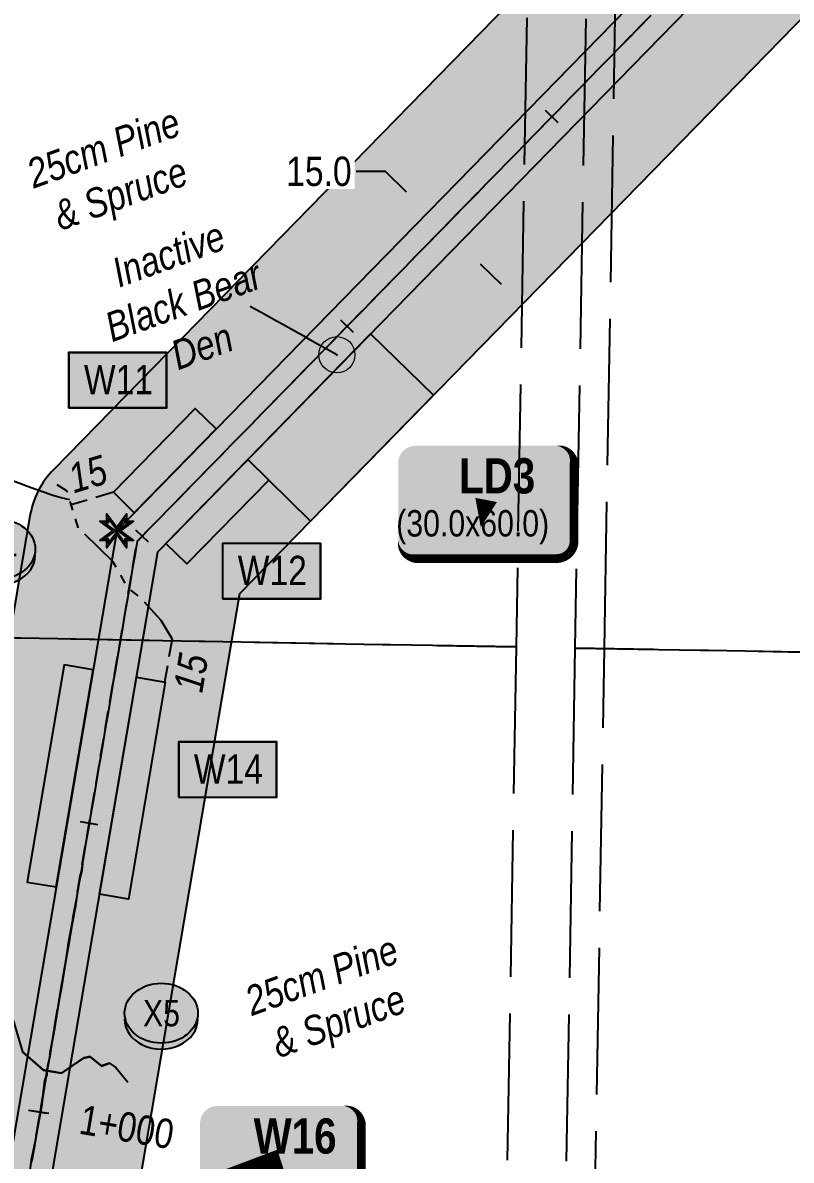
# Model space of a CAD drawing. Extents: x 406232 to 435383, y 6039561 to 6052989.
# Drawn here: x 422142.8 to 422404.8, y 6047907.3 to 6048295.1 of the extents above; entities that cross this region are included whole.
import ezdxf
from ezdxf.enums import TextEntityAlignment as Align

# ---------------------------------------------------------------- set-up
doc = ezdxf.new("R2010")
doc.units = 0
doc.header["$LTSCALE"] = 5
doc.header["$PDSIZE"] = 0.5
for name, pattern in [('foc-TIELINE', [1.875, 1.25, -0.625]), ('foc-TOPO-ephemeral', [6.25, 3.125, -0.625, 0.625, -0.625, 0.625, -0.625]), ('foc-UNSURVEYED', [12.5, 10, -2.5])]:
    doc.linetypes.add(name, pattern=pattern)
doc.layers.get('Defpoints').update_dxf_attribs({"color": 9})
for name, color, linetype, lineweight in [('AS-GENERAL', 48, 'Continuous', 18), ('P-CHAINAGE-T', 201, 'Continuous', 18), ('T-TEXT', 48, 'Continuous', 18)]:
    doc.layers.add(name, color=color, linetype=linetype, lineweight=lineweight)
for name, color, linetype in [('L-MON', 1, 'Continuous'), ('L-USEC', 7, 'foc-UNSURVEYED'), ('P-BUFFER-H 30m', 51, 'Continuous'), ('P-CHAINAGE-CL', 201, 'foc-TIELINE'), ('P-CROSSINGS', 250, 'Continuous'), ('P-PROPOSED', 10, 'Continuous'), ('P-PROPOSED-H', 21, 'Continuous'), ('P-TEMP-BLOCKS', 250, 'Continuous'), ('P-TEMP-H', 41, 'Continuous'), ('P-TEMP_LOG DECK', 46, 'Continuous'), ('P-TEMP_WORKSPACE', 46, 'Continuous'), ('P-TXT', 4, 'Continuous'), ('T-BUSH-T', 110, 'Continuous'), ('T-CREEK', 160, 'Continuous'), ('T-DRAW', 143, 'foc-TOPO-ephemeral'), ('T-TIE', 201, 'foc-TIELINE'), ('T-WATER-T', 170, 'Continuous'), ('wildlife_features', 7, 'Continuous')]:
    doc.layers.add(name, color=color, linetype=linetype)
doc.styles.add('80', font='ARIALN.TTF', dxfattribs={"height": 10})
doc.styles.add('80CG', font='ARIALN.TTF', dxfattribs={"height": 10})
doc.styles.add('80L', font='ARIALN.TTF', dxfattribs={"height": 10})
doc.styles.add('80LS', font='ARIALNI.TTF', dxfattribs={"height": 10})
doc.styles.add('BOLD', font='ARIALNB.TTF')
doc.styles.add('Crossing', font='ARIALN.TTF', dxfattribs={"height": 10})
doc.styles.add('foc-LtypeFont', font='ARIALN.TTF', dxfattribs={"height": 7.35})
doc.linetypes.add('foc-TOPO-flowdirection-NOLINE', pattern='A,0,[">",foc-LtypeFont,S=0.3,R=0,X=0,Y=-0.945],-20,[">",foc-LtypeFont,S=0.3,R=0,X=0,Y=-0.945],0', length=20)
doc.dimstyles.new('Compass 5 000', dxfattribs={"dimscale": 5, "dimtxt": 9, "dimasz": 2, "dimexe": 0.2, "dimexo": 0.0625, "dimgap": 0.5, "dimtad": 0, "dimtih": 1, "dimtoh": 1, "dimzin": 0, "dimdsep": 46, "dimtxsty": '80CG', "dimcen": 0.1, "dimse1": 1, "dimse2": 1, "dimclrd": 256, "dimclrt": 256, "dimaunit": 1, "dimadec": 4, "dimazin": 0, "dimtfac": 0.06, "dimtofl": 0, "dimtmove": 0, "dimatfit": 1, "dimfxl": 0.2, "dimtolj": 1, "dimtzin": 0, "dimlwd": -1, "dimarcsym": 0})

# ---------------------------------------------------------------- blocks, each defined once
blk = doc.blocks.new('TEMP')
h = blk.add_hatch(color=255)
h.dxf.hatch_style = 1
h.paths.add_polyline_path([(0, 0.251), (-0.666, 1.152), (-0.666, 0.666), (-1.152, 0.666), (-0.251, 0), (-1.152, -0.666), (-0.666, -0.666), (-0.666, -1.152), (0, -0.251), (0.666, -1.152), (0.666, -0.666), (1.152, -0.666), (0.251, 0), (1.152, 0.666), (0.666, 0.666), (0.666, 1.152)])
h.paths.add_polyline_path([(0.566, 0.849), (0.566, 0.566), (0.849, 0.566), (0.083, 0), (0.849, -0.566), (0.566, -0.566), (0.566, -0.849), (0, -0.083), (-0.566, -0.849), (-0.566, -0.566), (-0.849, -0.566), (-0.083, 0), (-0.849, 0.566), (-0.566, 0.566), (-0.566, 0.849), (0, 0.083)], flags=16)
h = blk.add_hatch(color=1)
h.dxf.hatch_style = 1
h.paths.add_polyline_path([(0, 0.083), (-0.566, 0.849), (-0.566, 0.566), (-0.849, 0.566), (-0.083, 0), (-0.849, -0.566), (-0.566, -0.566), (-0.566, -0.849), (0, -0.083), (0.566, -0.849), (0.566, -0.566), (0.849, -0.566), (0.083, 0), (0.849, 0.566), (0.566, 0.566), (0.566, 0.849)])
at = {"color": 1}
for p, q in [((-0.083, 0), (0.083, 0)), ((0, 0.083), (0, -0.083))]:
    blk.add_line(p, q, dxfattribs=at)
at = {"color": 255, "flags": 128}
blk.add_lwpolyline([(-0.251, 0), (-1.152, 0.666), (-0.666, 0.666), (-0.666, 1.152), (0, 0.251), (0.666, 1.152), (0.666, 0.666), (1.152, 0.666), (0.251, 0), (1.152, -0.666), (0.666, -0.666), (0.666, -1.152), (0, -0.251), (-0.666, -1.152), (-0.666, -0.666), (-1.152, -0.666)], close=True, dxfattribs=at)
at = {"color": 1, "flags": 128}
blk.add_lwpolyline([(-0.083, 0), (-0.849, 0.566), (-0.566, 0.566), (-0.566, 0.849), (0, 0.083), (0.566, 0.849), (0.566, 0.566), (0.849, 0.566), (0.083, 0), (0.849, -0.566), (0.566, -0.566), (0.566, -0.849), (0, -0.083), (-0.566, -0.849), (-0.566, -0.566), (-0.849, -0.566)], close=True, dxfattribs=at)
blk = doc.blocks.new('*D519')
at = {"layer": 'Defpoints', "color": 0, "transparency": 16777216}
for p in [(422280.83, 6048230.44), (422249.23, 6048198.09), (422259.96, 6048187.61)]:
    blk.add_point(p, dxfattribs=at)
at = {"layer": 'P-TXT', "transparency": 16777216}
for p, q in [((422266.52, 6048244.41), (422256.52, 6048244.41)), ((422273.67, 6048237.42), (422266.52, 6048244.41)), ((422298.71, 6048212.97), (422305.86, 6048205.99))]:
    blk.add_line(p, q, dxfattribs=at)
for points in [[(422274.84, 6048238.62), (422272.51, 6048236.23), (422280.83, 6048230.44)], [(422299.87, 6048214.17), (422297.54, 6048211.78), (422291.55, 6048219.96)]]:
    blk.add_solid(points, dxfattribs=at)
at = {"layer": 'P-TXT', "transparency": 16777216, "insert": (422243.77, 6048244.41), "char_height": 10, "attachment_point": 5, "style": '80CG', "bg_fill": 3, "box_fill_scale": 1.1, "bg_fill_color": 256, "bg_fill_true_color": 13158600, "bg_fill_transparency": 0}
blk.add_mtext('\\A1;15.0', dxfattribs=at)
blk = doc.blocks.new('Temporary Area')
h = blk.add_hatch(color=191)
h.dxf.hatch_style = 1
h.paths.add_polyline_path([(-16.83, -9.44), (16.33, -9.44), (16.33, 9.05), (-16.83, 9.05)])
at = {"color": 250}
for points in [[(-17.03, -9.64), (16.53, -9.64), (16.53, 9.25), (-17.03, 9.25)], [(-16.93, -9.54), (16.43, -9.54), (16.43, 9.15), (-16.93, 9.15)]]:
    blk.add_lwpolyline(points, close=True, dxfattribs=at)
at = {"color": 250, "style": '80L'}
blk.add_attdef('TEMPORARY', text='', height=9, dxfattribs=at).set_placement((0, -0.15), align=Align.MIDDLE_CENTER)
blk = doc.blocks.new('*U658')
h = blk.add_hatch(color=191)
edge = h.paths.add_edge_path()
edge.add_line((-21.5, -19.15), (21.5, -19.15))
edge.add_arc((21.5, -13.15), 6, 270, 360)
edge.add_line((27.5, -13.15), (27.5, 12.5))
edge.add_arc((21.5, 12.5), 6, 0, 90)
edge.add_line((21.5, 18.5), (-21.5, 18.5))
edge.add_arc((-21.5, 12.5), 6, 90, 180)
edge.add_line((-27.5, 12.5), (-27.5, -13.15))
edge.add_arc((-21.5, -13.15), 6, 180, 270)
at = {"color": 250, "flags": 128}
blk.add_lwpolyline([(-21.5, -19.15, 3, 3, 0), (21.5, -19.15, 3, 3, 0.414214), (27.5, -13.15, 3, 3, 0), (27.5, 12.5, 3, 0, 0.414214), (21.5, 18.5, 0, 0, 0), (-21.5, 18.5, 0, 0, 0.414214), (-27.5, 12.5, 0, 0, 0), (-27.5, -13.15, 0, 3, 0.414214)], format="xyseb", close=True, dxfattribs=at)
at = {"flags": 128}
blk.add_lwpolyline([(-75.44, -24.43, 0, 7.5, 0), (0, 0, 0, 0, 0)], format="xyseb", dxfattribs=at)
at = {"color": 250}
for tag, p, height, style in [('TEMP_AREA_W1_001', (-9.21, 2.24), 12, 'BOLD'), ('ENTER_TEXT_001', (-30.66, -12.47), 9, '80')]:
    blk.add_attdef(tag, p, '', height=height, dxfattribs=dict(at, style=style))
blk = doc.blocks.new('*U536')
h = blk.add_hatch(color=191)
edge = h.paths.add_edge_path()
edge.add_line((-24, -20), (24, -20))
edge.add_arc((24, -14), 6, 270, 360)
edge.add_line((30, -14), (30, 12.5))
edge.add_arc((24, 12.5), 6, 0, 90)
edge.add_line((24, 18.5), (-24, 18.5))
edge.add_arc((-24, 12.5), 6, 90, 180)
edge.add_line((-30, 12.5), (-30, -14))
edge.add_arc((-24, -14), 6, 180, 270)
at = {"color": 250, "flags": 128}
blk.add_lwpolyline([(-24, -20, 3, 3, 0), (24, -20, 3, 3, 0.414214), (30, -14, 3, 3, 0), (30, 12.5, 3, 0, 0.414214), (24, 18.5, 0, 0, 0), (-24, 18.5, 0, 0, 0.414214), (-30, 12.5, 0, 0, 0), (-30, -14, 0, 3, 0.414214)], format="xyseb", close=True, dxfattribs=at)
at = {"flags": 128}
blk.add_lwpolyline([(-1.82, -9.32, 0, 7.5, 0), (0, 0, 0, 0, 0)], format="xyseb", dxfattribs=at)
at = {"color": 250}
for tag, p, height, style in [('TEMP_AREA_W1_001', (-9.21, 2.24), 12, 'BOLD'), ('ENTER_TEXT_001', (-30.66, -12.47), 9, '80')]:
    blk.add_attdef(tag, p, '', height=height, dxfattribs=dict(at, style=style))
blk = doc.blocks.new('xing2')
h = blk.add_hatch(color=50)
h.dxf.hatch_style = 1
edge = h.paths.add_edge_path()
edge.add_ellipse((0, 0), major_axis=(-12.5, 0), ratio=0.816297, start_angle=0, end_angle=360)
h = blk.add_hatch(color=250)
h.dxf.hatch_style = 1
edge = h.paths.add_edge_path()
edge.add_ellipse((0, -2.05), major_axis=(-12.5, 0), ratio=0.816297, start_angle=0, end_angle=180)
edge.add_line((12.5, -2.05), (12.5, 0))
edge.add_ellipse((0, 0), major_axis=(-12.5, 0), ratio=0.816297, start_angle=0, end_angle=180, ccw=False)
edge.add_line((-12.5, 0), (-12.5, -2.05))
at = {"color": 250}
blk.add_ellipse((0, 0), major_axis=(-12.5, 0), ratio=0.816297, dxfattribs=at)
blk.add_ellipse((0, -2.05), major_axis=(-12.5, 0), ratio=0.816297, start_param=0, end_param=3.141593, dxfattribs=at)
at = {"color": 250, "style": 'Crossing'}
blk.add_attdef('CROSSING', text='', height=9, dxfattribs=at).set_placement((0.09, 0.02), align=Align.MIDDLE_CENTER)
at = {"color": 250, "style": 'Crossing', "flags": 1}
for tag, p in [('OWNER', (0.09, -12.49)), ('DESCRIPTION', (0.09, -25.77)), ('LOCATION', (0.09, -39.3)), ('DWG_REF', (0.09, -52.84))]:
    blk.add_attdef(tag, text='', height=9, dxfattribs=at).set_placement(p, align=Align.MIDDLE_CENTER)

msp = doc.modelspace()

# ---------------------------------------------------------------- hatches: boundary and pattern name
at = {"layer": 'P-BUFFER-H 30m'}
h = msp.add_hatch(color=256, dxfattribs=at)
h.dxf.hatch_style = 1
edge = h.paths.add_edge_path()
edge.add_line((422078.669, 6046739.07), (422091.406, 6046743.276))
edge.add_line((422091.406, 6046743.276), (422159.052, 6046746.994))
edge.add_arc((422157.406, 6046776.935), 29.986, 273.1459, 290.20378)
edge.add_line((422167.762, 6046748.794), (422184.143, 6046754.822))
edge.add_arc((422173.786, 6046782.963), 29.986, 290.20378, 320.86286)
edge.add_line((422197.045, 6046764.037), (422348.716, 6046950.421))
edge.add_arc((422325.458, 6046969.348), 29.986, 320.86286, 323.33395)
edge.add_line((422349.51, 6046951.441), (422399.023, 6047017.95))
edge.add_arc((422374.97, 6047035.856), 29.986, 323.33395, 335.22695)
edge.add_line((422402.197, 6047023.291), (422416.923, 6047055.2))
edge.add_arc((422389.696, 6047067.765), 29.986, 335.22695, 389.96272)
edge.add_line((422415.675, 6047082.741), (422097.869, 6047634.025))
edge.add_line((422097.869, 6047634.025), (422176.617, 6047866.451))
edge.add_arc((422148.217, 6047876.073), 29.986, 341.28303, 350.34858)
edge.add_line((422177.779, 6047871.046), (422216.802, 6048100.513))
edge.add_line((422216.802, 6048100.513), (422619.954, 6048513.275))
edge.add_arc((422598.502, 6048534.228), 29.986, 315.6749, 328.0327)
edge.add_arc((423027.778, 6049193.767), 786.938, 233.619087, 239.124397, ccw=False)
edge.add_line((422561.006, 6048560.211), (422153.361, 6048142.848))
edge.add_arc((422174.813, 6048121.896), 29.986, 135.6749, 170.34853)
edge.add_line((422145.251, 6048126.923), (422104.471, 6047887.126))
edge.add_line((422104.471, 6047887.126), (422020.339, 6047638.81))
edge.add_arc((422048.739, 6047629.188), 29.986, 161.28303, 209.96272)
edge.add_line((422022.76, 6047614.212), (422339.099, 6047065.472))
edge.add_line((422339.099, 6047065.472), (422336.093, 6047058.958))
edge.add_line((422336.093, 6047058.958), (422289.957, 6046996.985))
edge.add_line((422289.957, 6046996.985), (422147.087, 6046821.416))
edge.add_line((422147.087, 6046821.416), (422081.327, 6046817.801))
edge.add_arc((422082.973, 6046787.86), 29.986, 93.1459, 108.27547)
edge.add_line((422073.57, 6046816.334), (422044.337, 6046806.68))
edge.add_arc((422053.741, 6046778.206), 29.986, 108.27547, 136.71459)
edge.add_line((422031.912, 6046798.766), (421950.911, 6046712.766))
edge.add_arc((421972.74, 6046692.206), 29.986, 136.71459, 153.9725)
edge.add_line((421945.794, 6046705.365), (421829.892, 6046468.019))
edge.add_line((421829.892, 6046468.019), (421682.659, 6046318.916))
edge.add_arc((421703.995, 6046297.847), 29.986, 135.36133, 149.54377)
edge.add_line((421678.147, 6046313.046), (421542.211, 6046081.869))
edge.add_line((421542.211, 6046081.869), (421518.908, 6046052.69))
edge.add_arc((421542.34, 6046033.978), 29.986, 141.38985, 231.38985)
edge.add_line((421523.628, 6046010.546), (421558.775, 6045982.478))
edge.add_line((421558.775, 6045982.478), (421517.661, 6045930.994))
edge.add_arc((421541.092, 6045912.282), 29.986, 141.38985, 231.38985)
edge.add_line((421522.38, 6045888.85), (421539.649, 6045875.06))
edge.add_line((421539.649, 6045875.06), (421549.279, 6045736.701))
edge.add_line((421549.279, 6045736.701), (421371.933, 6045442.559))
edge.add_line((421371.933, 6045442.559), (421241.803, 6045246.163))
edge.add_arc((421266.8, 6045229.601), 29.986, 146.47195, 178.67792)
edge.add_line((421236.822, 6045230.292), (421226.276, 6044773.342))
edge.add_arc((421256.255, 6044772.65), 29.986, 178.67792, 186.87826)
edge.add_line((421226.484, 6044769.059), (421243.384, 6044628.964))
edge.add_line((421243.384, 6044628.964), (421276.513, 6044131.456))
edge.add_line((421276.513, 6044131.456), (421265.916, 6043833.544))
edge.add_line((421265.916, 6043833.544), (421226.079, 6042854.329))
edge.add_line((421226.079, 6042854.329), (421217.113, 6042635.181))
edge.add_line((421217.113, 6042635.181), (421201.691, 6042634.376))
edge.add_arc((421203.255, 6042604.431), 29.986, 92.98912, 124.70638)
edge.add_line((421186.181, 6042629.082), (421141.768, 6042598.321))
edge.add_line((421141.768, 6042598.321), (421082.239, 6042574.607))
edge.add_line((421082.239, 6042574.607), (420991.134, 6042558.346))
edge.add_arc((420996.402, 6042528.826), 29.986, 100.11985, 107.66455)
edge.add_line((420987.303, 6042557.399), (420935.116, 6042540.779))
edge.add_arc((420944.215, 6042512.207), 29.986, 107.66455, 188.71673)
edge.add_line((420914.575, 6042507.662), (420925.485, 6042436.504))
edge.add_arc((420955.125, 6042441.048), 29.986, 188.71673, 293.19001)
edge.add_arc((420969.945, 6042443.319), 29.986, 264.23499, 368.71673)
edge.add_line((420999.585, 6042447.864), (420994.502, 6042481.016))
edge.add_line((420994.502, 6042481.016), (421007.225, 6042485.068))
edge.add_line((421007.225, 6042485.068), (421057.718, 6042494.08))
edge.add_line((421057.718, 6042494.08), (421087.36, 6042336.645))
edge.add_arc((421116.829, 6042342.193), 29.986, 190.66276, 295.14027)
edge.add_arc((421131.563, 6042344.967), 29.986, 266.18524, 370.66276)
edge.add_line((421161.032, 6042350.515), (421130.419, 6042513.105))
edge.add_line((421130.419, 6042513.105), (421174.267, 6042530.573))
edge.add_arc((421163.17, 6042558.43), 29.986, 291.72064, 304.70638)
edge.add_line((421180.243, 6042533.779), (421218.361, 6042560.179))
edge.add_line((421218.361, 6042560.179), (421261.944, 6042562.454))
edge.add_arc((421260.38, 6042592.4), 29.986, 272.98912, 357.65718)
edge.add_line((421290.341, 6042591.174), (421300.983, 6042851.272))
edge.add_line((421300.983, 6042851.272), (421340.824, 6043830.611))
edge.add_arc((421310.863, 6043831.83), 29.986, 357.67037, 357.96277)
edge.add_line((421340.83, 6043830.764), (421351.513, 6044131.087))
edge.add_arc((421321.546, 6044132.153), 29.986, 357.96277, 363.80973)
edge.add_line((421351.466, 6044134.145), (421318.071, 6044635.642))
edge.add_arc((421288.151, 6044633.65), 29.986, 3.80973, 6.88899)
edge.add_line((421317.92, 6044637.247), (421301.297, 6044774.84))
edge.add_line((421301.297, 6044774.84), (421311.468, 6045215.581))
edge.add_line((421311.468, 6045215.581), (421434.955, 6045401.951))
edge.add_arc((421409.958, 6045418.514), 29.986, 326.47195, 328.91305)
edge.add_line((421435.638, 6045403.031), (421620.817, 6045710.164))
edge.add_arc((421595.137, 6045725.647), 29.986, 328.91305, 363.98161)
edge.add_line((421625.051, 6045727.729), (421613.063, 6045899.966))
edge.add_arc((421583.149, 6045897.884), 29.986, 3.98161, 45.395)
edge.add_line((421604.205, 6045919.233), (421645.422, 6045970.846))
edge.add_arc((421621.991, 6045989.558), 29.986, 321.38985, 411.38985)
edge.add_line((421640.703, 6046012.989), (421605.299, 6046041.262))
edge.add_line((421605.299, 6046041.262), (421739.932, 6046270.224))
edge.add_line((421739.932, 6046270.224), (421888.413, 6046420.589))
edge.add_arc((421867.076, 6046441.659), 29.986, 315.36133, 333.9725)
edge.add_line((421894.021, 6046428.501), (422010.162, 6046666.336))
edge.add_line((422010.162, 6046666.336), (422078.669, 6046739.07))
at = {"layer": 'P-PROPOSED-H'}
h = msp.add_hatch(color=256, dxfattribs=at)
h.dxf.hatch_style = 1
edge = h.paths.add_edge_path()
edge.add_line((421288.151, 6044633.65), (421271.269, 6044773.38))
edge.add_line((421271.269, 6044773.38), (421281.69, 6045224.927))
edge.add_line((421281.69, 6045224.927), (421409.958, 6045418.514))
edge.add_line((421409.958, 6045418.514), (421595.137, 6045725.647))
edge.add_line((421595.137, 6045725.647), (421583.149, 6045897.884))
edge.add_line((421583.149, 6045897.884), (421562.164, 6045914.641))
edge.add_line((421562.164, 6045914.641), (421621.991, 6045989.558))
edge.add_line((421621.991, 6045989.558), (421563.412, 6046036.337))
edge.add_line((421563.412, 6046036.337), (421579.359, 6046056.306))
edge.add_line((421579.359, 6046056.306), (421715.974, 6046288.639))
edge.add_line((421715.974, 6046288.639), (421867.076, 6046441.659))
edge.add_line((421867.076, 6046441.659), (421985.214, 6046683.583))
edge.add_line((421985.214, 6046683.583), (422062.05, 6046765.161))
edge.add_line((422062.05, 6046765.161), (422085.784, 6046772.999))
edge.add_line((422085.784, 6046772.999), (422157.406, 6046776.935))
edge.add_line((422157.406, 6046776.935), (422173.786, 6046782.963))
edge.add_line((422173.786, 6046782.963), (422325.458, 6046969.348))
edge.add_line((422325.458, 6046969.348), (422374.97, 6047035.856))
edge.add_line((422374.97, 6047035.856), (422389.696, 6047067.765))
edge.add_line((422389.696, 6047067.765), (422065.116, 6047630.8))
edge.add_line((422065.116, 6047630.8), (422148.217, 6047876.073))
edge.add_line((422148.217, 6047876.073), (422188.809, 6048114.768))
edge.add_line((422188.809, 6048114.768), (422598.502, 6048534.228))
edge.add_arc((423027.778, 6049193.767), 786.938, 235.830003, 236.941005, ccw=False)
edge.add_line((422585.794, 6048542.675), (422174.813, 6048121.896))
edge.add_line((422174.813, 6048121.896), (422133.634, 6047879.756))
edge.add_line((422133.634, 6047879.756), (422048.739, 6047629.188))
edge.add_line((422048.739, 6047629.188), (422372.83, 6047067.001))
edge.add_line((422372.83, 6047067.001), (422362.011, 6047043.557))
edge.add_line((422362.011, 6047043.557), (422313.624, 6046978.56))
edge.add_line((422313.624, 6046978.56), (422164.751, 6046795.615))
edge.add_line((422164.751, 6046795.615), (422154.338, 6046791.783))
edge.add_line((422154.338, 6046791.783), (422082.973, 6046787.86))
edge.add_line((422082.973, 6046787.86), (422053.741, 6046778.206))
edge.add_line((422053.741, 6046778.206), (421972.74, 6046692.206))
edge.add_line((421972.74, 6046692.206), (421854.681, 6046450.445))
edge.add_line((421854.681, 6046450.445), (421703.995, 6046297.847))
edge.add_line((421703.995, 6046297.847), (421566.976, 6046064.827))
edge.add_line((421566.976, 6046064.827), (421542.34, 6046033.978))
edge.add_line((421542.34, 6046033.978), (421600.919, 6045987.198))
edge.add_line((421600.919, 6045987.198), (421541.092, 6045912.282))
edge.add_line((421541.092, 6045912.282), (421568.649, 6045890.276))
edge.add_line((421568.649, 6045890.276), (421579.851, 6045729.331))
edge.add_line((421579.851, 6045729.331), (421397.283, 6045426.529))
edge.add_line((421397.283, 6045426.529), (421266.8, 6045229.601))
edge.add_line((421266.8, 6045229.601), (421256.255, 6044772.65))
edge.add_line((421256.255, 6044772.65), (421273.25, 6044631.758))
edge.add_line((421273.25, 6044631.758), (421306.535, 6044131.921))
edge.add_line((421306.535, 6044131.921), (421295.88, 6043832.401))
edge.add_line((421295.88, 6043832.401), (421256.041, 6042853.11))
edge.add_line((421256.041, 6042853.11), (421245.958, 6042606.66))
edge.add_line((421245.958, 6042606.66), (421203.255, 6042604.431))
edge.add_line((421203.255, 6042604.431), (421156.036, 6042571.727))
edge.add_line((421156.036, 6042571.727), (421090.506, 6042545.622))
edge.add_line((421090.506, 6042545.622), (420996.402, 6042528.826))
edge.add_line((420996.402, 6042528.826), (420944.215, 6042512.207))
edge.add_line((420944.215, 6042512.207), (420955.125, 6042441.048))
edge.add_line((420955.125, 6042441.048), (420969.945, 6042443.319))
edge.add_line((420969.945, 6042443.319), (420960.978, 6042501.81))
edge.add_line((420960.978, 6042501.81), (421000.01, 6042514.24))
edge.add_line((421000.01, 6042514.24), (421081.691, 6042528.819))
edge.add_line((421081.691, 6042528.819), (421116.829, 6042342.193))
edge.add_line((421116.829, 6042342.193), (421131.563, 6042344.967))
edge.add_line((421131.563, 6042344.967), (421096.382, 6042531.824))
edge.add_line((421096.382, 6042531.824), (421163.17, 6042558.43))
edge.add_line((421163.17, 6042558.43), (421208.29, 6042589.68))
edge.add_line((421208.29, 6042589.68), (421260.38, 6042592.4))
edge.add_line((421260.38, 6042592.4), (421271.021, 6042852.497))
edge.add_line((421271.021, 6042852.497), (421310.863, 6043831.83))
edge.add_line((421310.863, 6043831.83), (421321.546, 6044132.153))
edge.add_line((421321.546, 6044132.153), (421288.151, 6044633.65))
at = {"layer": 'P-TEMP-H'}
h = msp.add_hatch(color=256, dxfattribs=at)
h.dxf.hatch_style = 1
h.paths.add_polyline_path([(422282.846, 6048168.132), (422240.942, 6048125.228), (422219.49, 6048146.18), (422261.395, 6048189.084)])
h = msp.add_hatch(color=256, dxfattribs=at)
h.dxf.hatch_style = 1
h.paths.add_polyline_path([(422208.764, 6048156.656), (422180.828, 6048128.054), (422173.677, 6048135.038), (422201.614, 6048163.64)])
h = msp.add_hatch(color=256, dxfattribs=at)
h.dxf.hatch_style = 1
h.paths.add_polyline_path([(422219.49, 6048146.18), (422226.641, 6048139.196), (422198.704, 6048110.594), (422191.554, 6048117.578)])
h = msp.add_hatch(color=256, dxfattribs=at)
h.dxf.hatch_style = 1
h.paths.add_polyline_path([(422154.164, 6048000.476), (422166.75, 6048074.484), (422156.896, 6048076.159), (422144.31, 6048002.151)])
h = msp.add_hatch(color=256, dxfattribs=at)
h.dxf.hatch_style = 1
h.paths.add_polyline_path([(422168.945, 6047997.962), (422181.531, 6048071.97), (422191.385, 6048070.294), (422178.799, 6047996.286)])

# ---------------------------------------------------------------- linework, layer by layer
at = {"layer": 'AS-GENERAL'}
msp.add_circle((422249.897, 6048181.943), 6.165, dxfattribs=at)
at = {"layer": 'Defpoints'}
msp.add_polyline3d([(422356.944, 6048297.64, 931.5), (422353.452, 6048294.064, 931.282), (422349.96, 6048290.489, 931.036), (422346.468, 6048286.914, 930.884), (422342.976, 6048283.339, 930.684), (422339.484, 6048279.763, 930.353), (422335.991, 6048276.188, 930.305), (422332.499, 6048272.613, 930.197), (422329.007, 6048269.037, 930.303), (422325.515, 6048265.462, 930.096), (422322.023, 6048261.887, 929.735), (422318.531, 6048258.311, 929.43), (422315.039, 6048254.736, 929.193), (422311.547, 6048251.161, 929.09), (422308.055, 6048247.586, 928.694), (422304.563, 6048244.01, 928.967), (422301.071, 6048240.435, 929.092), (422297.579, 6048236.86, 928.99), (422294.087, 6048233.284, 928.78), (422290.595, 6048229.709, 928.503), (422287.103, 6048226.134, 928.055), (422283.611, 6048222.558, 927.885), (422280.119, 6048218.983, 928.171), (422276.627, 6048215.408, 927.876), (422273.135, 6048211.832, 927.693), (422269.643, 6048208.257, 927.644), (422266.15, 6048204.682, 927.358), (422262.658, 6048201.107, 926.773), (422259.166, 6048197.531, 926.128), (422255.674, 6048193.956, 925.604), (422252.182, 6048190.381, 924.923), (422248.69, 6048186.805, 924.377), (422245.198, 6048183.23, 924.597), (422241.706, 6048179.655, 924.809), (422238.214, 6048176.079, 925.067), (422234.722, 6048172.504, 925.018), (422231.23, 6048168.929, 924.975), (422227.738, 6048165.354, 924.424), (422224.246, 6048161.778, 924.094), (422220.754, 6048158.203, 923.501), (422217.262, 6048154.628, 923.375), (422213.77, 6048151.052, 923.346), (422210.278, 6048147.477, 923.379), (422206.786, 6048143.902, 923.321), (422203.294, 6048140.326, 923.391), (422199.802, 6048136.751, 923.498), (422196.309, 6048133.176, 923.798), (422192.817, 6048129.601, 923.958), (422189.325, 6048126.025, 923.99), (422185.833, 6048122.45, 923.863), (422182.341, 6048118.875, 923.119), (422181.811, 6048118.332, 922.992), (422181.1, 6048114.153, 921.654), (422180.262, 6048109.226, 919.849), (422179.425, 6048104.299, 917.66), (422178.587, 6048099.372, 917.587), (422177.749, 6048094.445, 918.361), (422176.911, 6048089.518, 918.857), (422176.073, 6048084.591, 918.843), (422175.235, 6048079.664, 917.778), (422174.397, 6048074.737, 917.132), (422173.559, 6048069.81, 918.015), (422172.721, 6048064.883, 918.38), (422171.884, 6048059.956, 918.088), (422171.046, 6048055.029, 917.626), (422170.208, 6048050.102, 917.636), (422169.37, 6048045.175, 917.42), (422168.532, 6048040.248, 917.284), (422167.694, 6048035.321, 916.881), (422166.856, 6048030.394, 916.537), (422166.018, 6048025.467, 916.065), (422165.18, 6048020.54, 915.239), (422164.343, 6048015.613, 914.164), (422163.505, 6048010.686, 913.002), (422162.667, 6048005.759, 912.136), (422161.829, 6048000.832, 911.497), (422160.991, 6047995.905, 910.906), (422160.153, 6047990.978, 910.726), (422159.315, 6047986.051, 910.505), (422158.477, 6047981.124, 910.327), (422157.639, 6047976.198, 910.057), (422156.802, 6047971.271, 910.322), (422155.964, 6047966.344, 910.194), (422155.126, 6047961.417, 910.356), (422154.288, 6047956.49, 910.071), (422153.45, 6047951.563, 910.324), (422152.612, 6047946.636, 910.016), (422151.774, 6047941.709, 909.525), (422150.936, 6047936.782, 908.976), (422150.098, 6047931.855, 909.336), (422149.261, 6047926.928, 909.088), (422148.423, 6047922.001, 908.793), (422147.585, 6047917.074, 908.522), (422146.747, 6047912.147, 907.937), (422145.909, 6047907.22, 907.42)], dxfattribs=at)
at = {"layer": 'Defpoints', "color": 2}
for points in [[(422145.174, 6047902.597, 906.984), (422145.788, 6047907.566, 907.629), (422147.082, 6047913.864, 908.242), (422148.609, 6047922.081, 908.989), (422149.442, 6047926.323, 909.223), (422149.757, 6047929.832, 909.131), (422150.286, 6047934.494, 909.367), (422151.078, 6047936.452, 909.01), (422151.141, 6047936.82, 908.921), (422151.168, 6047937.096, 908.66), (422151.124, 6047937.359, 908.288), (422151.076, 6047937.767, 908.241), (422151.06, 6047938.211, 908.287), (422151.313, 6047938.857, 908.659), (422151.316, 6047939.52, 909.334), (422151.408, 6047939.986, 909.543), (422152.173, 6047942.816, 909.556), (422152.703, 6047946.726, 909.766), (422153.545, 6047951.787, 910.152), (422154.449, 6047956.612, 910.231), (422155.078, 6047961.052, 910.096), (422155.813, 6047965.199, 910.049), (422156.764, 6047971.315, 910.188), (422157.659, 6047976.333, 910.286), (422158.433, 6047981.435, 910.618), (422159.679, 6047987.966, 910.927), (422160.919, 6047994.001, 910.991), (422161.925, 6048001.541, 911.504), (422163.073, 6048006.101, 912.197), (422163.527, 6048010.761, 913.273), (422164.561, 6048016.263, 914.522), (422165.08, 6048020.195, 915.235)], [(422142.674, 6047944.22, 908.898), (422149.798, 6047938.002, 908.5), (422151.076, 6047937.767, 908.241), (422156.007, 6047936.961, 908.135), (422163.641, 6047942.1, 907.819), (422165.693, 6047942.553, 907.826), (422169.62, 6047939.381, 907.708), (422172.315, 6047940.343, 907.693), (422174.497, 6047938.949, 907.225), (422178.663, 6047933.923, 906.622)]]:
    msp.add_polyline3d(points, dxfattribs=at)
at = {"layer": 'L-USEC'}
for p, q in [((422317.823, 6048484.261), (422310.967, 6048082.292)), ((422337.927, 6048483.918), (422331.071, 6048081.949)), ((422341.123, 6048081.751), (422347.98, 6048483.718)), ((421909.194, 6048089.509), (422310.967, 6048082.292)), ((422310.967, 6048082.292), (421909.194, 6048089.509)), ((422310.967, 6048082.292), (422304.112, 6047680.323)), ((422331.071, 6048081.949), (422324.217, 6047679.981)), ((422732.841, 6048074.714), (422331.071, 6048081.931)), ((422331.071, 6048081.931), (422732.841, 6048074.714)), ((422334.269, 6047679.783), (422341.123, 6048081.751))]:
    msp.add_line(p, q, dxfattribs=at)
at = {"layer": 'P-BUFFER-H 30m', "flags": 128}
msp.add_lwpolyline([(422415.675, 6047082.741), (422097.869, 6047634.025), (422176.617, 6047866.451, 0.0395765), (422177.779, 6047871.046), (422216.802, 6048100.513), (422619.954, 6048513.275, 0.0539734), (422623.941, 6048518.352, -0.0240261), (422561.006, 6048560.211), (422153.361, 6048142.848, 0.1524572), (422145.251, 6048126.923), (422104.471, 6047887.126), (422020.339, 6047638.81, 0.2156582), (422022.76, 6047614.212), (422339.099, 6047065.472)], format="xyb", dxfattribs=at)
at = {"layer": 'P-CHAINAGE-CL'}
for p, q in [((422325.347, 6048260.998, 929.857), (422321.056, 6048265.188, 929.857)), ((422322.916, 6048263.372), (422323.488, 6048262.814)), ((422255.506, 6048189.492, 925.153), (422251.215, 6048193.682, 925.153)), ((422253.075, 6048191.866), (422253.647, 6048191.308)), ((422185.665, 6048117.986, 923.37), (422181.374, 6048122.176, 923.37)), ((422183.234, 6048120.36), (422183.806, 6048119.802)), ((422168.419, 6048021.7, 915.517), (422162.507, 6048022.706, 915.517)), ((422165.069, 6048022.27), (422165.857, 6048022.136)), ((422144.764, 6047924.334), (422152.647, 6047922.993)), ((422151.662, 6047923.161, 908.893), (422145.749, 6047924.166, 908.893))]:
    msp.add_line(p, q, dxfattribs=at)
at = {"layer": 'P-CHAINAGE-CL', "flags": 128}
msp.add_lwpolyline([(420962.535, 6042442.184), (420952.596, 6042507.008), (420998.206, 6042521.533), (421092.573, 6042538.376), (421158.81, 6042564.763, 0.0567217), (421160.304, 6042565.564), (421205.772, 6042597.055), (421253.169, 6042599.53), (421263.531, 6042852.806), (421303.371, 6043832.097, 0.0012758), (421303.372, 6043832.135), (421314.063, 6044132.673), (421280.679, 6044632.878), (421263.762, 6044773.015), (421274.245, 6045227.264), (421403.532, 6045422.388), (421587.494, 6045727.489), (421575.899, 6045894.08), (421551.628, 6045913.461), (421611.455, 6045988.378), (421552.876, 6046035.158), (421573.167, 6046060.567), (421709.985, 6046293.243), (421860.879, 6046446.052), (421978.977, 6046687.895), (422057.895, 6046771.684), (422084.379, 6046780.43), (422155.872, 6046784.359), (422169.269, 6046789.289), (422319.637, 6046974.084), (422368.491, 6047039.707), (422381.263, 6047067.383), (422056.927, 6047629.994), (422140.925, 6047877.913), (422181.811, 6048118.332), (422592.148, 6048538.451), (422680.425, 6048628.833), (422681.316, 6048717.307)], format="xyb", dxfattribs=at)
at = {"layer": 'P-PROPOSED', "flags": 128}
msp.add_lwpolyline([(422389.696, 6047067.765), (422065.116, 6047630.8), (422148.217, 6047876.073), (422188.809, 6048114.768), (422598.502, 6048534.228), (422598.502, 6048534.228, -0.0048477), (422585.794, 6048542.675), (422174.813, 6048121.896), (422133.634, 6047879.756), (422048.739, 6047629.188), (422372.83, 6047067.001)], format="xyb", dxfattribs=at)
at = {"layer": 'P-TEMP_LOG DECK', "flags": 128}
msp.add_lwpolyline([(422282.846, 6048168.132), (422240.942, 6048125.228), (422219.49, 6048146.18), (422261.395, 6048189.084)], close=True, dxfattribs=at)
at = {"layer": 'P-TEMP_WORKSPACE', "flags": 128}
for points in [[(422208.764, 6048156.656), (422180.828, 6048128.054), (422173.677, 6048135.038), (422201.614, 6048163.64)], [(422219.49, 6048146.18), (422226.641, 6048139.196), (422198.704, 6048110.594), (422191.554, 6048117.578)], [(422154.164, 6048000.476), (422166.75, 6048074.484), (422156.896, 6048076.159), (422144.31, 6048002.151)], [(422168.945, 6047997.962), (422181.531, 6048071.97), (422191.385, 6048070.294), (422178.799, 6047996.286)]]:
    msp.add_lwpolyline(points, close=True, dxfattribs=at)
at = {"layer": 'T-CREEK', "linetype": 'foc-TOPO-flowdirection-NOLINE', "flags": 128}
msp.add_lwpolyline([(422044.571, 6047972.016), (422050.749, 6047971.425), (422054.784, 6047969.022), (422056.23, 6047968.667), (422062.992, 6047968.238), (422065.861, 6047967.84), (422068.225, 6047969.57), (422070.518, 6047967.07), (422072.561, 6047966.189), (422073.066, 6047966.516), (422078.652, 6047966.295), (422083.834, 6047967.701), (422092.456, 6047966.048), (422099.602, 6047966.523), (422103.203, 6047967.582), (422106.852, 6047965.411), (422110.676, 6047963.772), (422114.786, 6047961.892), (422116.229, 6047962.093), (422125.058, 6047959.803), (422135.122, 6047957.91), (422136.891, 6047957.788), (422139.499, 6047955.095), (422142.672, 6047944.27), (422149.796, 6047938.052), (422156.005, 6047937.011), (422163.639, 6047942.15), (422165.691, 6047942.603), (422169.618, 6047939.431), (422172.312, 6047940.393)], dxfattribs=at)
at = {"layer": 'T-CREEK', "flags": 128}
msp.add_lwpolyline([(422172.312, 6047940.393), (422169.618, 6047939.431), (422165.691, 6047942.603), (422163.639, 6047942.15), (422156.005, 6047937.011), (422149.796, 6047938.052), (422142.672, 6047944.27)], dxfattribs=at)
at = {"layer": 'T-DRAW', "flags": 128}
msp.add_lwpolyline([(422193.684, 6048085.11), (422189.942, 6048091.36), (422182.815, 6048099.167), (422178.673, 6048102.46), (422173.473, 6048111.445), (422161.642, 6048123.026), (422157.917, 6048135.365), (422154.481, 6048137.591)], dxfattribs=at)
at = {"layer": 'T-TIE', "flags": 128}
for points in [[(422173.677, 6048135.038), (422159.324, 6048130.705)], [(422193.684, 6048085.11), (422191.171, 6048070.331)]]:
    msp.add_lwpolyline(points, dxfattribs=at)
at = {"layer": 'wildlife_features'}
msp.add_point((422249.897, 6048181.943), dxfattribs=at)
msp.add_point((422249.897, 6048181.943), dxfattribs=at)

# ---------------------------------------------------------------- block references
at = {"layer": 'L-MON', "xscale": 4.997718399999929, "yscale": 4.997718399999929, "zscale": 4.997718399999929}
msp.add_blockref('TEMP', (422174.813, 6048121.896), dxfattribs=at)
at = {"layer": 'P-CROSSINGS', "xscale": 0.99954368, "yscale": 0.99954368, "zscale": 0.99954368}
for p, values in [((422134.564, 6048115.67), {'CROSSING': 'X4'}), ((422190.009, 6047957.414), {'CROSSING': 'X5'})]:
    msp.add_blockref('xing2', p, dxfattribs=at).add_auto_attribs(values)
at = {"layer": 'P-TEMP-BLOCKS'}
ref = msp.add_blockref('Temporary Area', (422175.426, 6048173.452), dxfattribs=at)
ref.add_attrib('TEMPORARY', 'W11', dxfattribs={"layer": '0', "color": 250, "height": 10, "style": '80L'}).set_placement((422175.426, 6048173.452), align=Align.MIDDLE_CENTER)
at = {"layer": 'P-TEMP-BLOCKS', "color": 6, "xscale": 0.99954368, "yscale": 0.99954368, "zscale": 0.99954368}
msp.add_blockref('*U536', (422300.781, 6048132.426), dxfattribs=at).add_auto_attribs({'TEMP_AREA_W1_001': 'LD3', 'ENTER_TEXT_001': '(30.0x60.0)'})
at = {"layer": 'P-TEMP-BLOCKS'}
ref = msp.add_blockref('Temporary Area', (422227.878, 6048108.38), dxfattribs=at)
ref.add_attrib('TEMPORARY', 'W12', dxfattribs={"layer": '0', "color": 250, "height": 10, "style": '80L'}).set_placement((422227.878, 6048108.38), align=Align.MIDDLE_CENTER)
ref = msp.add_blockref('Temporary Area', (422212.903, 6048040.668), dxfattribs=at)
ref.add_attrib('TEMPORARY', 'W14', dxfattribs={"layer": '0', "color": 250, "height": 10, "style": '80L'}).set_placement((422212.903, 6048040.668), align=Align.MIDDLE_CENTER)
msp.add_blockref('*U658', (422230.731, 6047907.303), dxfattribs=at).add_auto_attribs({'TEMP_AREA_W1_001': 'W16', 'ENTER_TEXT_001': '(10.0x35.1)'})

# ---------------------------------------------------------------- texts
at = {"layer": 'P-CHAINAGE-T', "style": '80LS'}
for rotation, p in [(16.79845, (422164.925, 6048141.22)), (80.50608, (422200.169, 6048073.463))]:
    msp.add_text('15', height=9.9954, rotation=rotation, dxfattribs=at).set_placement(p, align=Align.MIDDLE)
at = {"layer": 'P-CHAINAGE-T', "style": '80L'}
msp.add_text('1+000', height=9.9954, rotation=350.34853, dxfattribs=at).set_placement((422178.267, 6047918.636), align=Align.MIDDLE_CENTER)
at = {"layer": 'T-BUSH-T', "char_height": 9.9954, "attachment_point": 1, "rotation": 20, "style": '80L'}
for insert in [(422141.854, 6048247.496), (422216.234, 6047965.353)]:
    msp.add_mtext_dynamic_manual_height_columns('\\pi1.4071;{\\fArial Narrow|b0|i1|c0|p34;25cm Pine \\P\\pi5.02072;& Spruce}', width=55.95481, gutter_width=49.978, heights=[0], dxfattribs=dict(at, insert=insert))
at = {"layer": 'T-TEXT', "insert": (422163.859, 6048211.106), "char_height": 9.99544, "attachment_point": 1, "rotation": 20, "style": '80L'}
msp.add_mtext_dynamic_manual_height_columns('\\pi8.91701;{\\fArial Narrow|b0|i1|c0|p34;Inactive\\P\\pi0.29884;Black Bear\\P\\pi18.14881;Den}', width=56.46576, gutter_width=49.977, heights=[0], dxfattribs=at)

# ---------------------------------------------------------------- leaders
at = {"layer": 'T-WATER-T', "path_type": 1}
msp.add_leader([(422158.786, 6048132.487), (422113.517, 6048141.501), (422105.142, 6048136.942)], dimstyle='Compass 5 000', override={"dimgap": 0.5, "dimtad": 0}, dxfattribs=at)

# ---------------------------------------------------------------- next in the draw order: dimensions: what is measured, and where the dimension line sits
at = {"layer": 'P-TXT'}
dim = msp.add_linear_dim(base=(422280.827, 6048230.437), p1=(422259.957, 6048187.612), p2=(422249.231, 6048198.088), angle=135.6749, text='15.0', dimstyle='Compass 5 000', override={"dimtfill": 1}, dxfattribs=at)
dim.commit()
dim.dimension.update_dxf_attribs({"geometry": '*D519', "text_midpoint": (422243.767, 6048244.412), "dimtype": 161})

# ---------------------------------------------------------------- next in the draw order: leaders
at = {"layer": 'T-TEXT', "path_type": 1}
msp.add_leader([(422249.897, 6048181.943), (422220.333, 6048198.372)], dimstyle='Compass 5 000', override={"dimgap": 0.5, "dimtad": 0}, dxfattribs=at)

doc.saveas('drawing.dxf')
